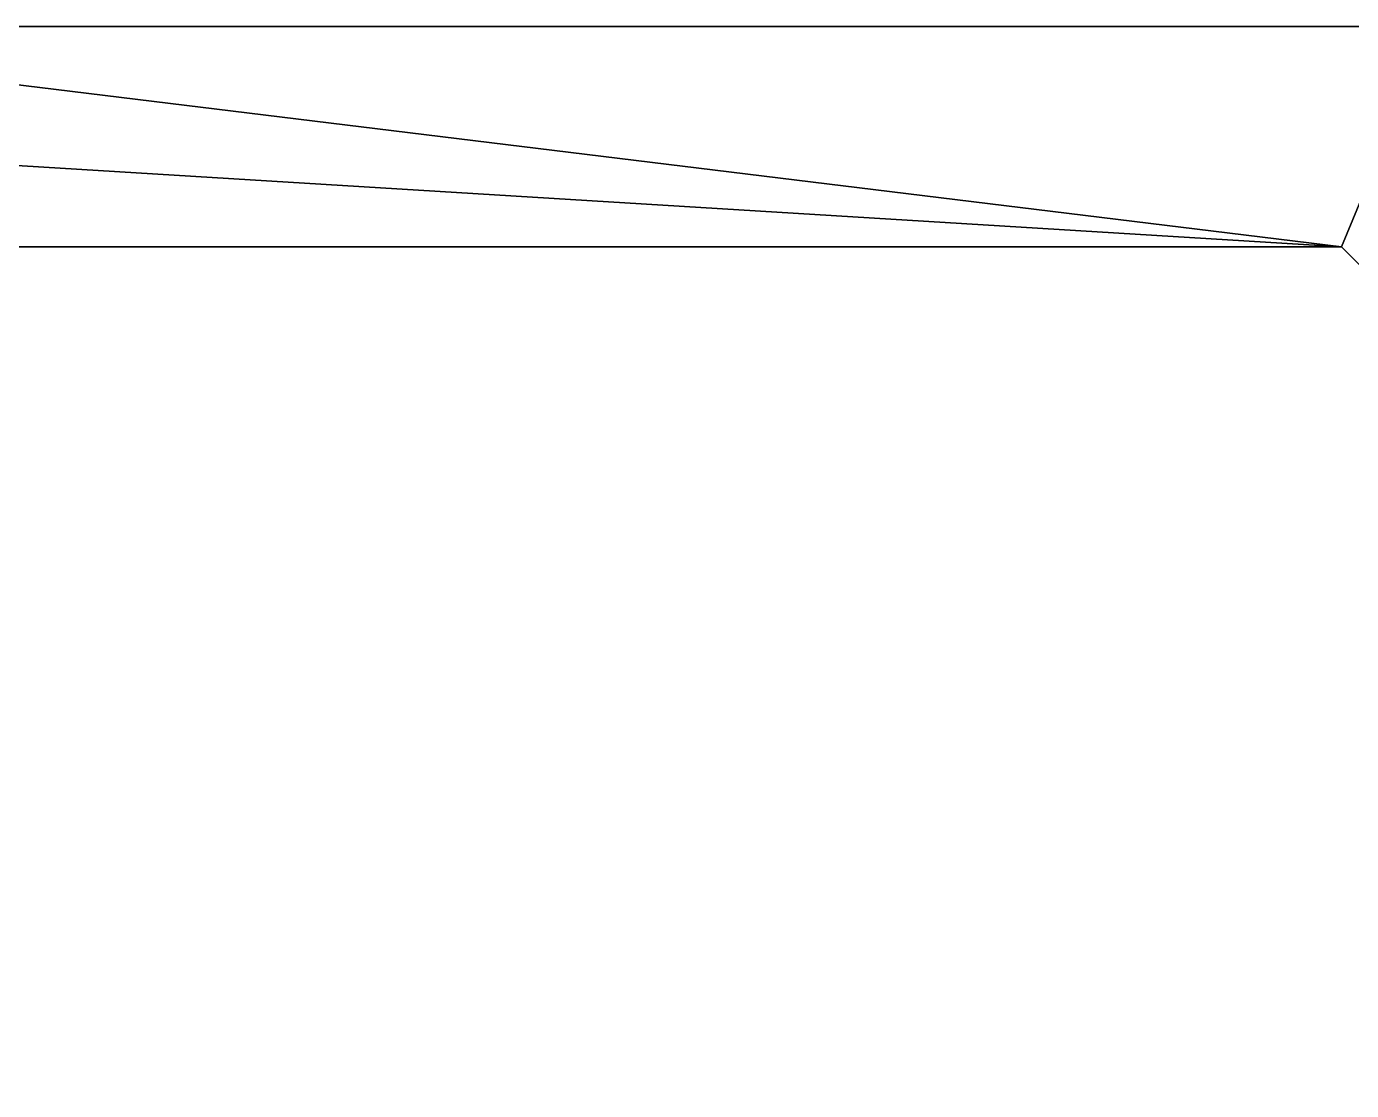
# Model space of a CAD drawing. Header units: metres. Extents: x -32 to 38.3, y -16.7 to 82.8.
# Drawn here: x -8.81 to 9.23, y 56.62 to 71.11 of the extents above; entities that cross this region are included whole.
import ezdxf

# ---------------------------------------------------------------- set-up
doc = ezdxf.new("R2010")
doc.units = ezdxf.units.M

msp = doc.modelspace()

# ---------------------------------------------------------------- linework, layer by layer
at = {"layer": 'STL2DXF'}
for points in [[(10.34, 71.11, 4), (-15.421, 71.11, 1), (-15.421, 71.11, 4)], [(-15.421, 71.11, 1), (10.34, 71.11, 4), (10.34, 71.11, 1)], [(10.34, 71.11, 1), (9.097, 68.11, 1), (-15.421, 71.11, 1)], [(-15.421, 71.11, 1), (9.097, 68.11, 1), (-15.013, 68.11, 1)], [(9.097, 68.11, 4), (10.34, 71.11, 4), (-15.421, 71.11, 4)], [(9.097, 68.11, 4), (-15.421, 71.11, 4), (-15.013, 69.588, 4)], [(10.34, 71.11, 1), (20.582, 56.625, 1), (9.097, 68.11, 1)], [(20.582, 56.625, 4), (10.34, 71.11, 4), (9.097, 68.11, 4)], [(9.097, 68.11, 4), (-15.013, 69.588, 4), (-15.013, 68.11, 4)], [(-15.013, 68.11, 1), (9.097, 68.11, 4), (-15.013, 68.11, 4)], [(9.097, 68.11, 4), (-15.013, 68.11, 1), (9.097, 68.11, 1)], [(9.097, 68.11, 4), (20.582, 56.625, 1), (20.582, 56.625, 4)], [(20.582, 56.625, 1), (9.097, 68.11, 4), (9.097, 68.11, 1)]]:
    msp.add_3dface(points, dxfattribs=at)

doc.saveas('drawing.dxf')
